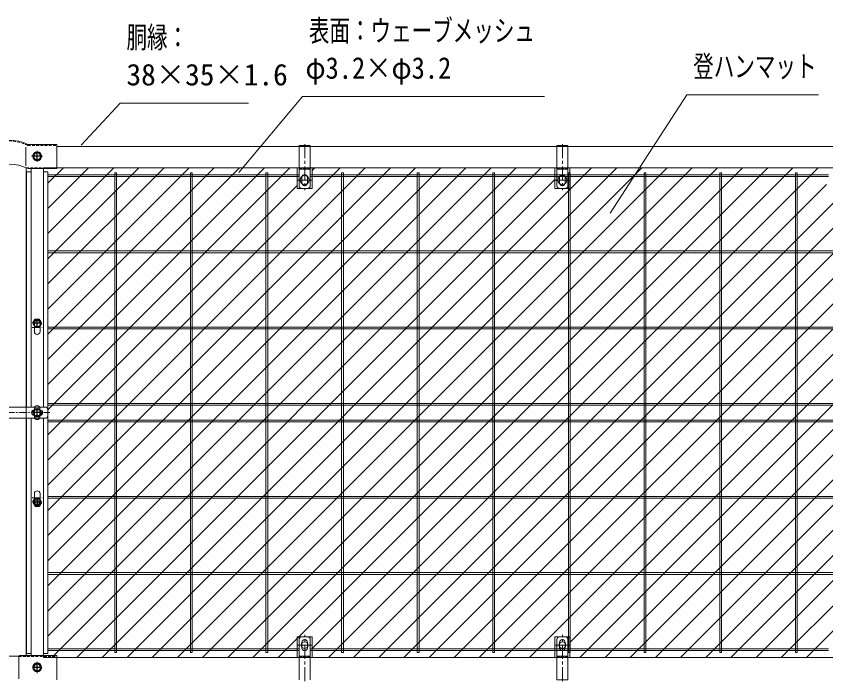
# Model space of a CAD drawing. Units: millimetres, scale not verified. Extents: x -6279 to 403, y -2363 to 2362.
# Drawn here: x -4966 to -3521, y -40 to 1135 of the extents above; entities that cross this region are included whole.
import ezdxf
from ezdxf.enums import TextEntityAlignment as Align

# ---------------------------------------------------------------- set-up
doc = ezdxf.new("R2010")
doc.units = ezdxf.units.MM
doc.header["$LTSCALE"] = 20
for name, pattern in [('USER1', [2, 1.25, -0.25, 0.25, -0.25]), ('USER2', [1.125, 0.75, -0.125, 0.125, -0.125]), ('USER3', [0.375, 0.25, -0.125])]:
    doc.linetypes.add(name, pattern=pattern)
for name, color, linetype, lineweight in [('0-1_寸法', 7, 'Continuous', 13), ('0-3_柱', 7, 'Continuous', 13), ('0-4_胴縁', 7, 'Continuous', 13), ('0-7_押え板', 6, 'Continuous', 13), ('0-8_WM', 30, 'Continuous', 13), ('0-9_BN', 4, 'Continuous', 25), ('0-A_マット', 92, 'Continuous', 9), ('0-B_バンド', 4, 'Continuous', 13), ('0-D_継手', 6, 'Continuous', 13)]:
    doc.layers.add(name, color=color, linetype=linetype, lineweight=lineweight)
doc.styles.add('ＭＳ ゴシック', font='')
doc.styles.get('ＭＳ ゴシック').set_extended_font_data('MS Gothic')

msp = doc.modelspace()

# ---------------------------------------------------------------- linework, layer by layer
at = {"layer": '0-1_寸法'}
for points in [[(-4023.21, 992.19), (-4455.24, 992.19), (-4569.08, 856.77)], [(-3534.1, 995.03), (-3769.28, 995.03), (-3906.12, 784.07)], [(-4551.59, 980.26), (-4780.86, 980.26), (-4850.43, 905.32)]]:
    msp.add_lwpolyline(points, dxfattribs=at)
at = {"layer": '0-3_柱'}
for p, q in [((-4948.5, 864.99), (-4948.5, 437.96)), ((-4948.5, 417.96), (-4948.5, -7.24))]:
    msp.add_line(p, q, dxfattribs=at)
at = {"layer": '0-4_胴縁'}
for p, q in [((-4893.75, 902.96), (-3066.25, 902.96)), ((-4893.75, 864.96), (-3066.25, 864.96)), ((-4893.75, -9.04), (-3062.75, -9.04))]:
    msp.add_line(p, q, dxfattribs=at)
at = {"layer": '0-7_押え板'}
for p, q in [((-4947.66, 857.96), (-4947.66, 437.96)), ((-4947.66, 857.96), (-4939.66, 857.96)), ((-4939.66, 864.96), (-4939.66, 437.96)), ((-4917.66, 864.96), (-4917.66, 437.96)), ((-4917.66, 857.96), (-4909.66, 857.96)), ((-4909.66, 857.96), (-4909.66, -2.04)), ((-4933.66, 587.46), (-4933.66, 572.46)), ((-4923.66, 587.46), (-4923.66, 572.46)), ((-4933.75, 435.46), (-4933.75, 420.46)), ((-4923.75, 435.46), (-4923.75, 420.46)), ((-4947.66, 417.96), (-4947.66, -2.04)), ((-4939.66, 417.96), (-4939.66, -5.64)), ((-4917.66, 417.96), (-4917.66, -5.64)), ((-4933.66, 283.46), (-4933.66, 268.46)), ((-4923.66, 283.46), (-4923.66, 268.46)), ((-4947.66, -2.04), (-4939.66, -2.04)), ((-4917.66, -2.04), (-4909.66, -2.04))]:
    msp.add_line(p, q, dxfattribs=at)
at = {"layer": '0-7_押え板', "linetype": 'USER2'}
for p, q in [((-4937.66, 579.96), (-4919.66, 579.96)), ((-4937.75, 427.96), (-4919.75, 427.96)), ((-4937.66, 275.96), (-4919.66, 275.96))]:
    msp.add_line(p, q, dxfattribs=at)
at = {"layer": '0-7_押え板'}
msp.add_circle((-4928.75, 268.23), 4, dxfattribs=at)
for centre, start, end in [((-4928.66, 587.46), 0, 180), ((-4928.66, 572.46), 180, 0), ((-4928.75, 435.46), 0, 180), ((-4928.75, 420.46), 180, 0), ((-4928.66, 283.46), 0, 180), ((-4928.66, 268.46), 180, 0)]:
    msp.add_arc(centre, 5, start, end, dxfattribs=at)
at = {"layer": '0-8_WM'}
for p, q in [((-4790.35, -0.04), (-4790.35, 855.96)), ((-4790.35, 855.96), (-4787.15, 855.96)), ((-4787.15, -0.04), (-4787.15, 855.96)), ((-4655.35, -0.04), (-4655.35, 855.96)), ((-4655.35, 855.96), (-4652.15, 855.96)), ((-4652.15, -0.04), (-4652.15, 855.96)), ((-4520.35, -0.04), (-4520.35, 855.96)), ((-4520.35, 855.96), (-4517.15, 855.96)), ((-4517.15, -0.04), (-4517.15, 855.96)), ((-4385.35, -0.04), (-4385.35, 855.96)), ((-4385.35, 855.96), (-4382.15, 855.96)), ((-4382.15, -0.04), (-4382.15, 855.96)), ((-4250.35, -0.04), (-4250.35, 855.96)), ((-4250.35, 855.96), (-4247.15, 855.96)), ((-4247.15, -0.04), (-4247.15, 855.96)), ((-4115.35, -0.04), (-4115.35, 855.96)), ((-4115.35, 855.96), (-4112.15, 855.96)), ((-4112.15, -0.04), (-4112.15, 855.96)), ((-3980.35, -0.04), (-3980.35, 855.96)), ((-3980.35, 855.96), (-3977.15, 855.96)), ((-3977.15, -0.04), (-3977.15, 855.96)), ((-3845.35, -0.04), (-3845.35, 855.96)), ((-3845.35, 855.96), (-3842.15, 855.96)), ((-3842.15, -0.04), (-3842.15, 855.96)), ((-3710.35, -0.04), (-3710.35, 855.96)), ((-3710.35, 855.96), (-3707.15, 855.96)), ((-3707.15, -0.04), (-3707.15, 855.96)), ((-3575.35, -0.04), (-3575.35, 855.96)), ((-3575.35, 855.96), (-3572.15, 855.96)), ((-3572.15, -0.04), (-3572.15, 855.96)), ((-4461.25, 852.56), (-4909.66, 852.56)), ((-4461.25, 849.36), (-4909.66, 849.36)), ((-3980.35, 852.56), (-4441.25, 852.56)), ((-3980.35, 849.36), (-4441.25, 849.36)), ((-3516.25, 852.56), (-3980.75, 852.56)), ((-3516.25, 849.36), (-3980.75, 849.36)), ((-3047.85, 716.56), (-4909.66, 716.56)), ((-3047.85, 713.36), (-4909.66, 713.36)), ((-3047.85, 580.56), (-4909.66, 580.56)), ((-3047.85, 577.36), (-4909.66, 577.36)), ((-3047.85, 444.56), (-4909.66, 444.56)), ((-3047.85, 441.36), (-4909.66, 441.36)), ((-3047.85, 414.56), (-4909.66, 414.56)), ((-3047.85, 411.36), (-4909.66, 411.36)), ((-3047.85, 278.56), (-4909.66, 278.56)), ((-3047.85, 275.36), (-4909.66, 275.36)), ((-3047.85, 142.56), (-4909.66, 142.56)), ((-3047.85, 139.36), (-4909.66, 139.36)), ((-4461.25, 6.56), (-4909.66, 6.56)), ((-4463.75, 6.56), (-4909.66, 6.56)), ((-4461.25, 3.36), (-4909.66, 3.36)), ((-4463.75, 3.36), (-4909.66, 3.36)), ((-4463.75, 3.36), (-4909.66, 3.36)), ((-3977.15, 6.56), (-4441.25, 6.56)), ((-4000.75, 3.36), (-4441.25, 3.36)), ((-3977.15, 6.56), (-4440.5, 6.56)), ((-3977.15, 3.36), (-4440.5, 3.36)), ((-4000.75, 3.36), (-4440.5, 3.36)), ((-3516.25, 6.56), (-3980.75, 6.56)), ((-3516.25, 6.56), (-3980.75, 6.56)), ((-3516.25, 3.36), (-3980.75, 3.36)), ((-3516.25, 3.36), (-3980.75, 3.36)), ((-3516.25, 3.36), (-3980.75, 3.36)), ((-4787.15, -0.04), (-4790.35, -0.04)), ((-4652.15, -0.04), (-4655.35, -0.04)), ((-4517.15, -0.04), (-4520.35, -0.04)), ((-4382.15, -0.04), (-4385.35, -0.04)), ((-4247.15, -0.04), (-4250.35, -0.04)), ((-4112.15, -0.04), (-4115.35, -0.04)), ((-3977.15, -0.04), (-3980.35, -0.04)), ((-3842.15, -0.04), (-3845.35, -0.04)), ((-3707.15, -0.04), (-3710.35, -0.04)), ((-3572.15, -0.04), (-3575.35, -0.04))]:
    msp.add_line(p, q, dxfattribs=at)
at = {"layer": '0-9_BN'}
for p, q in [((-4936.5, 885.36), (-4932.46, 892.36)), ((-4936.5, 885.36), (-4932.46, 878.36)), ((-4923.75, 885.36), (-4933.75, 885.36)), ((-4932.46, 892.36), (-4925.05, 892.36)), ((-4928.75, 880.36), (-4928.75, 890.36)), ((-4921, 885.36), (-4925.05, 892.36)), ((-4921, 885.36), (-4925.05, 878.36)), ((-4932.46, 878.36), (-4925.05, 878.36)), ((-4936.5, 587.7), (-4932.46, 594.7)), ((-4932.46, 594.7), (-4925.04, 594.7)), ((-4921, 587.7), (-4925.04, 594.7)), ((-4936.5, 587.7), (-4932.46, 580.7)), ((-4932.46, 580.7), (-4925.04, 580.7)), ((-4921, 587.7), (-4925.04, 580.7)), ((-4936.5, 427.96), (-4932.46, 434.96)), ((-4932.46, 434.96), (-4925.05, 434.96)), ((-4921, 427.96), (-4925.05, 434.96)), ((-4936.5, 427.96), (-4932.46, 420.96)), ((-4932.46, 420.96), (-4925.05, 420.96)), ((-4921, 427.96), (-4925.05, 420.96)), ((-4936.5, 268.23), (-4932.46, 275.23)), ((-4932.46, 275.23), (-4925.04, 275.23)), ((-4921, 268.23), (-4925.04, 275.23)), ((-4936.5, 268.23), (-4932.46, 261.23)), ((-4932.46, 261.23), (-4925.04, 261.23)), ((-4921, 268.23), (-4925.04, 261.23)), ((-4936.5, -26.64), (-4932.46, -19.64)), ((-4936.5, -26.64), (-4932.46, -33.64)), ((-4923.75, -26.64), (-4933.75, -26.64)), ((-4932.46, -19.64), (-4925.05, -19.64)), ((-4928.75, -31.64), (-4928.75, -21.64)), ((-4921, -26.64), (-4925.05, -19.64)), ((-4921, -26.64), (-4925.05, -33.64)), ((-4932.46, -33.64), (-4925.05, -33.64))]:
    msp.add_line(p, q, dxfattribs=at)
at = {"layer": '0-9_BN', "color": 1}
for p, q in [((-4928.75, 582.7), (-4928.75, 592.7)), ((-4923.75, 587.7), (-4933.75, 587.7)), ((-4923.75, 427.96), (-4933.75, 427.96)), ((-4928.75, 422.96), (-4928.75, 432.96)), ((-4923.75, 268.23), (-4933.75, 268.23)), ((-4928.75, 273.23), (-4928.75, 263.23))]:
    msp.add_line(p, q, dxfattribs=at)
at = {"layer": '0-9_BN', "lineweight": 13}
for centre, radius in [((-4928.75, 885.36), 8), ((-4451.25, 842.96), 8), ((-3991.25, 842.96), 8), ((-4451.25, 12.96), 6), ((-3991.25, 12.96), 6), ((-4928.75, -26.64), 8)]:
    msp.add_circle(centre, radius, dxfattribs=at)
at = {"layer": '0-9_BN'}
for centre in [(-4928.75, 885.36), (-4928.75, 587.7), (-4928.75, 427.96), (-4928.75, 268.23), (-4928.75, -26.64)]:
    msp.add_circle(centre, 6.71, dxfattribs=at)
at = {"layer": '0-A_マット'}
for p, q in [((-4909.66, 837.26), (-4881.95, 864.96)), ((-4909.66, 792.35), (-4837.05, 864.96)), ((-4909.66, 747.45), (-4792.15, 864.96)), ((-4909.66, 702.55), (-4747.25, 864.96)), ((-4909.66, 657.65), (-4702.35, 864.96)), ((-4909.66, 612.75), (-4657.45, 864.96)), ((-4909.66, 567.85), (-4612.54, 864.96)), ((-4909.66, 522.95), (-4567.64, 864.96)), ((-4909.66, 478.05), (-4522.74, 864.96)), ((-4909.66, 433.14), (-4477.84, 864.96)), ((-4909.66, 343.34), (-4388.04, 864.96)), ((-4909.66, 298.44), (-4343.14, 864.96)), ((-4909.66, 253.54), (-4298.24, 864.96)), ((-4909.66, 208.64), (-4253.33, 864.96)), ((-4909.66, 163.74), (-4208.43, 864.96)), ((-4909.66, 118.84), (-4163.53, 864.96)), ((-4909.66, 73.93), (-4118.63, 864.96)), ((-4909.66, 29.03), (-4073.73, 864.96)), ((-4902.83, -9.04), (-4028.83, 864.96)), ((-4813.02, -9.04), (-3939.02, 864.96)), ((-4768.12, -9.04), (-3894.12, 864.96)), ((-4723.22, -9.04), (-3849.22, 864.96)), ((-4678.32, -9.04), (-3804.32, 864.96)), ((-4633.42, -9.04), (-3759.42, 864.96)), ((-4588.52, -9.04), (-3714.52, 864.96)), ((-4543.62, -9.04), (-3669.62, 864.96)), ((-4498.72, -9.04), (-3624.72, 864.96)), ((-4437.75, 860.15), (-4432.94, 864.96)), ((-4437.75, 7.02), (-3579.81, 864.96)), ((-4437.75, 864.96), (-4437.75, 827.96)), ((-4408.91, -9.04), (-3534.91, 864.96)), ((-4319.11, -9.04), (-3445.11, 864.96)), ((-4274.21, -9.04), (-3400.21, 864.96)), ((-4229.31, -9.04), (-3355.31, 864.96)), ((-4184.41, -9.04), (-3310.41, 864.96)), ((-4139.51, -9.04), (-3265.51, 864.96)), ((-4094.6, -9.04), (-3220.6, 864.96)), ((-4049.7, -9.04), (-3175.7, 864.96)), ((-3977.75, 18.01), (-3130.8, 864.96)), ((-3977.75, 864.96), (-3977.75, 827.96)), ((-3959.9, -9.04), (-3085.9, 864.96)), ((-3915, -9.04), (-3041, 864.96)), ((-4857.93, -9.04), (-4004.75, 844.13)), ((-4909.66, 388.24), (-4464.75, 833.15)), ((-4437.75, 827.96), (-4464.75, 827.96)), ((-4364.01, -9.04), (-3519.75, 835.22)), ((-3977.75, 827.96), (-4004.75, 827.96)), ((-3870.1, -9.04), (-3047.85, 813.21)), ((-3825.2, -9.04), (-3047.85, 768.31)), ((-3780.3, -9.04), (-3047.85, 723.4)), ((-3735.39, -9.04), (-3047.85, 678.5)), ((-3690.49, -9.04), (-3047.85, 633.6)), ((-3645.59, -9.04), (-3047.85, 588.7)), ((-3600.69, -9.04), (-3047.85, 543.8)), ((-3555.79, -9.04), (-3047.85, 498.9)), ((-4437.75, 27.96), (-4464.75, 27.96)), ((-4437.75, -9.04), (-4437.75, 27.96)), ((-3977.75, 27.96), (-4004.75, 27.96)), ((-3977.75, -9.04), (-3977.75, 27.96)), ((-4004.8, -9.04), (-4004.75, -8.99))]:
    msp.add_line(p, q, dxfattribs=at)
for points in [[(-4917.66, 864.96), (-3039.85, 864.96), (-3039.85, 857.96), (-3047.85, 857.96), (-3047.85, -2.04), (-3039.85, -2.04), (-3039.75, -9.04), (-4917.76, -9.04), (-4917.76, -2.04)], [(-4917.66, -2.04), (-4909.66, -2.04), (-4909.66, 857.96), (-4917.66, 857.96), (-4917.66, 864.96)], [(-4437.75, 864.96), (-4464.75, 864.96), (-4464.75, 827.96)], [(-3977.75, 864.96), (-4004.75, 864.96), (-4004.75, 827.96)], [(-4437.75, -9.04), (-4464.75, -9.04), (-4464.75, 27.96)], [(-3977.75, -9.04), (-4004.75, -9.04), (-4004.75, 27.96)]]:
    msp.add_lwpolyline(points, dxfattribs=at)
at = {"layer": '0-B_バンド'}
for p, q in [((-4461.25, 904.56), (-4441.25, 904.56)), ((-4461.25, 904.56), (-4461.25, 832.96)), ((-4441.25, 904.56), (-4441.25, 832.96)), ((-4001.25, 904.56), (-3981.25, 904.56)), ((-4001.25, 904.56), (-4001.25, 832.96)), ((-3981.25, 904.56), (-3981.25, 832.96)), ((-4461.25, 862.36), (-4441.25, 862.36)), ((-4001.25, 862.36), (-3981.25, 862.36)), ((-4456.25, 847.96), (-4456.25, 837.96)), ((-4446.25, 847.96), (-4446.25, 837.96)), ((-3996.25, 847.96), (-3996.25, 837.96)), ((-3986.25, 847.96), (-3986.25, 837.96)), ((-4456.25, 827.96), (-4446.25, 827.96)), ((-3996.25, 827.96), (-3986.25, 827.96)), ((-4461.25, -48.64), (-4461.25, 22.96)), ((-4456.25, 27.96), (-4446.25, 27.96)), ((-4456.25, 7.96), (-4456.25, 17.96)), ((-4446.25, 7.96), (-4446.25, 17.96)), ((-4441.25, -48.64), (-4441.25, 22.96)), ((-4001.25, -48.64), (-4001.25, 22.96)), ((-3996.25, 27.96), (-3986.25, 27.96)), ((-3996.25, 7.96), (-3996.25, 17.96)), ((-3986.25, 7.96), (-3986.25, 17.96)), ((-4461.25, -6.44), (-4441.25, -6.44)), ((-4001.25, -6.44), (-3981.25, -6.44))]:
    msp.add_line(p, q, dxfattribs=at)
at = {"layer": '0-B_バンド', "linetype": 'USER3'}
for p, q in [((-4461.25, 902.96), (-4441.25, 902.96)), ((-4001.25, 902.96), (-3981.25, 902.96)), ((-4461.25, 863.96), (-4441.25, 863.96)), ((-4001.25, 863.96), (-3981.25, 863.96)), ((-4461.25, -8.04), (-4441.25, -8.04)), ((-4001.25, -8.04), (-3981.25, -8.04))]:
    msp.add_line(p, q, dxfattribs=at)
at = {"layer": '0-B_バンド', "linetype": 'USER1'}
for p, q in [((-4451.25, 907.17), (-4451.25, 824.69)), ((-3991.25, 907.17), (-3991.25, 824.69)), ((-4463.26, 842.96), (-4439.25, 842.96)), ((-4003.26, 842.96), (-3979.25, 842.96)), ((-4451.25, -51.25), (-4451.25, 31.23)), ((-3991.25, -51.25), (-3991.25, 31.23)), ((-4463.26, 12.96), (-4439.25, 12.96)), ((-4003.26, 12.96), (-3979.25, 12.96))]:
    msp.add_line(p, q, dxfattribs=at)
at = {"layer": '0-B_バンド', "color": 2}
for p, q in [((-5042.75, 437.96), (-4914.75, 437.96)), ((-4948.31, 417.96), (-4948.31, 437.96)), ((-4933.75, 432.96), (-4923.75, 432.96)), ((-4933.75, 422.96), (-4923.75, 422.96)), ((-4909.75, 432.96), (-4909.75, 422.96)), ((-5042.75, 417.96), (-4914.75, 417.96))]:
    msp.add_line(p, q, dxfattribs=at)
at = {"layer": '0-B_バンド', "color": 2, "linetype": 'USER2'}
for p, q in [((-4928.75, 435.96), (-4928.75, 419.96)), ((-5051.63, 427.96), (-4906.3, 427.96))]:
    msp.add_line(p, q, dxfattribs=at)
at = {"layer": '0-B_バンド'}
msp.add_lwpolyline([(-4001.25, -48.64), (-3981.25, -48.64), (-3981.25, 22.96)], dxfattribs=at)
for centre, start, end in [((-4451.25, 847.96), 0, 180), ((-3991.25, 847.96), 0, 180), ((-4456.25, 832.96), 180, 270), ((-4451.25, 837.96), 180, 0), ((-4446.25, 832.96), 270, 0), ((-3996.25, 832.96), 180, 270), ((-3991.25, 837.96), 180, 0), ((-3986.25, 832.96), 270, 0), ((-4456.25, 22.96), 90, 180), ((-4451.25, 17.96), 0, 180), ((-4446.25, 22.96), 0, 90), ((-3996.25, 22.96), 90, 180), ((-3991.25, 17.96), 0, 180), ((-3986.25, 22.96), 0, 90), ((-4451.25, 7.96), 180, 0), ((-3991.25, 7.96), 180, 0)]:
    msp.add_arc(centre, 5, start, end, dxfattribs=at)
at = {"layer": '0-B_バンド', "color": 2}
for centre, start, end in [((-4914.75, 432.96), 0, 90), ((-4933.75, 427.96), 90, 270), ((-4923.75, 427.96), 270, 90), ((-4914.75, 422.96), 270, 0)]:
    msp.add_arc(centre, 5, start, end, dxfattribs=at)
at = {"layer": '0-D_継手'}
for p, q in [((-4948.82, 901.84), (-4948.82, 868.21)), ((-4944.67, 906.36), (-4893.75, 906.36)), ((-4893.75, 906.36), (-4893.75, 863.36)), ((-4945.05, 863.36), (-4893.75, 863.36)), ((-4995.97, -6.39), (-4961.54, -6.39)), ((-4961.78, -47.04), (-4961.78, -7.24)), ((-4960.18, -5.64), (-4893.75, -5.64)), ((-4893.75, -5.64), (-4893.75, -48.64))]:
    msp.add_line(p, q, dxfattribs=at)
at = {"layer": '0-D_継手', "linetype": 'USER3'}
for p, q in [((-4945.43, 904.76), (-4893.75, 904.76)), ((-4948.44, 864.96), (-4893.75, 864.96)), ((-4961.78, -7.24), (-4893.75, -7.24))]:
    msp.add_line(p, q, dxfattribs=at)
at = {"layer": '0-D_継手', "linetype": 'USER2'}
for p, q in [((-4939, 885.36), (-4918.75, 885.36)), ((-4928.75, 895.36), (-4928.75, 875.36)), ((-4928.75, -16.64), (-4928.75, -36.64))]:
    msp.add_line(p, q, dxfattribs=at)
at = {"layer": '0-D_継手'}
for centre in [(-4928.75, 885.36), (-4928.75, -26.64)]:
    msp.add_circle(centre, 6, dxfattribs=at)
for centre, radius, start, end in [((-4978.75, 839.36), 75, 63.58063, 116.41937), ((-4944.67, 907.96), 1.6, 243.58063, 270), ((-4978.75, 796.36), 75, 63.29515, 116.70485), ((-4960.18, -7.24), 1.6, 90, 180)]:
    msp.add_arc(centre, radius, start, end, dxfattribs=at)
at = {"layer": '0-D_継手', "linetype": 'USER3'}
msp.add_arc((-4978.75, 839.36), 73.4, 63.00021, 116.99979, dxfattribs=at)

# ---------------------------------------------------------------- texts
at = {"layer": '0-1_寸法', "style": 'ＭＳ ゴシック'}
for s, height, width, p in [('表面：ウェーブメッシュ', 38.42, 0.7, (-4443.74, 1078.95)), ('胴縁：', 38.42, 0.7, (-4769.36, 1067.03)), ('登ハンマット', 38.42, 0.7, (-3757.78, 1015.13)), ('φ3.2×φ3.2', 38.48, 0.9, (-4449.74, 1012.29))]:
    msp.add_text(s, height=height, dxfattribs=dict(at, width=width)).set_placement(p, align=Align.BOTTOM_LEFT)
msp.add_text('38×35×1.6', height=38.48, dxfattribs=at).set_placement((-4769.36, 1000.36), align=Align.BOTTOM_LEFT)

doc.saveas('drawing.dxf')
